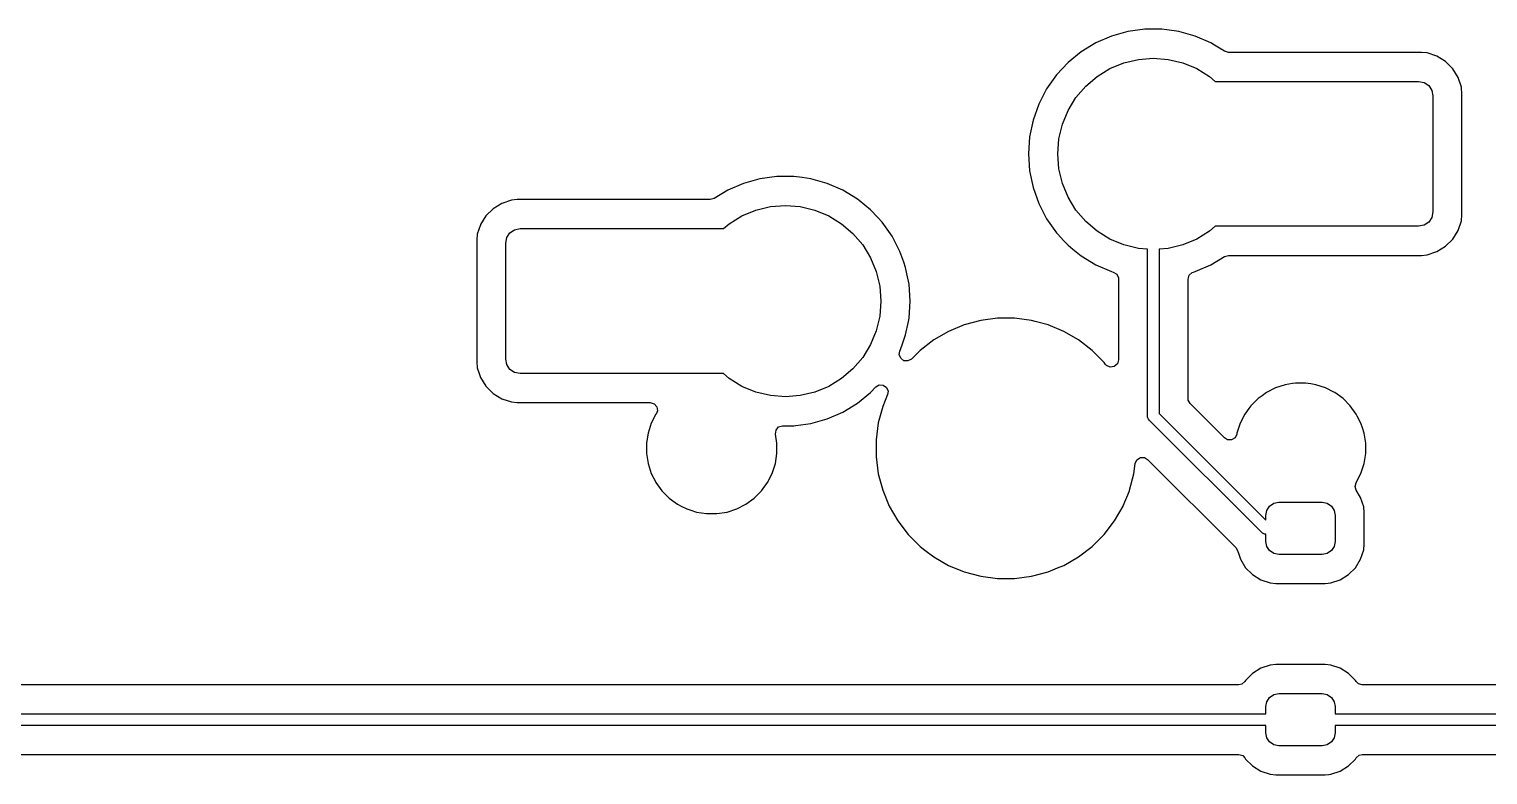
# Model space of a CAD drawing. Header units: millimetres. Extents: x 46 to 4458, y 59 to 1499.
# Drawn here: x 2019.77 to 2044.95, y 861.31 to 874.17 of the extents above; entities that cross this region are included whole.
import ezdxf

# ---------------------------------------------------------------- set-up
doc = ezdxf.new("R2010")
doc.units = ezdxf.units.MM
doc.layers.add('BLACK', color=7, linetype='Continuous')

msp = doc.modelspace()

# ---------------------------------------------------------------- linework, layer by layer
at = {"layer": 'BLACK', "linetype": 'Continuous'}
for p, q in [((2039.02602, 874.16739), (2038.73456, 874.12733)), ((2039.32022, 874.16739), (2039.02602, 874.16739)), ((2039.02602, 874.16739), (2039.02602, 874.16739)), ((2039.40474, 874.15577), (2039.32022, 874.16739)), ((2039.32022, 874.16739), (2039.32022, 874.16739)), ((2038.18144, 873.93075), (2037.93007, 873.77789)), ((2038.45127, 874.04795), (2038.18144, 873.93075)), ((2038.18144, 873.93075), (2038.18144, 873.93075)), ((2038.73456, 874.12733), (2038.45127, 874.04795)), ((2038.73456, 874.12733), (2038.73456, 874.12733)), ((2039.61167, 874.12733), (2039.40474, 874.15577)), ((2039.61168, 874.12733), (2039.61167, 874.12733)), ((2039.89496, 874.04795), (2039.61168, 874.12733)), ((2039.61168, 874.12733), (2039.61168, 874.12733)), ((2040.16479, 873.93075), (2039.89496, 874.04795)), ((2040.22577, 873.89367), (2040.16479, 873.93075)), ((2037.93007, 873.77789), (2037.70186, 873.59223)), ((2038.915, 873.64657), (2039.17312, 873.66689)), ((2039.17312, 873.66689), (2039.43124, 873.64657)), ((2040.40375, 873.78544), (2040.22577, 873.89367)), ((2040.46818, 873.76739), (2040.40375, 873.78544)), ((2041.84599, 873.76739), (2040.46818, 873.76739)), ((2041.846, 873.76739), (2041.84599, 873.76739)), ((2043.79813, 873.76739), (2041.846, 873.76739)), ((2043.79814, 873.76739), (2043.79813, 873.76739)), ((2043.90091, 873.75689), (2043.79814, 873.76739)), ((2043.90092, 873.75689), (2043.90091, 873.75689)), ((2044.06745, 873.7017), (2043.90092, 873.75689)), ((2044.21678, 873.6096), (2044.06745, 873.7017)), ((2037.70186, 873.59223), (2037.50105, 873.37721)), ((2038.20327, 873.35177), (2038.42404, 873.48705)), ((2038.42404, 873.48705), (2038.66324, 873.58613)), ((2038.66324, 873.58613), (2038.915, 873.64657)), ((2039.43124, 873.64657), (2039.683, 873.58613)), ((2039.683, 873.58613), (2039.9222, 873.48705)), ((2039.9222, 873.48705), (2040.14297, 873.35177)), ((2044.34083, 873.48554), (2044.21678, 873.6096)), ((2044.43293, 873.33622), (2044.34083, 873.48554)), ((2037.50105, 873.37721), (2037.3314, 873.13687)), ((2037.83824, 872.98673), (2038.00639, 873.18361)), ((2038.00639, 873.18361), (2038.20327, 873.35177)), ((2040.14297, 873.35177), (2040.24234, 873.26689)), ((2040.24234, 873.26689), (2041.79812, 873.26689)), ((2041.79812, 873.26689), (2043.74812, 873.26689)), ((2043.74812, 873.26689), (2043.84379, 873.24786)), ((2043.84379, 873.24786), (2043.9249, 873.19366)), ((2043.9249, 873.19366), (2043.97909, 873.11256)), ((2044.48812, 873.16969), (2044.43293, 873.33622)), ((2044.48812, 873.16968), (2044.48812, 873.16969)), ((2044.49147, 873.13687), (2044.48812, 873.16968)), ((2037.3314, 873.13687), (2037.19605, 872.87565)), ((2037.3314, 873.13687), (2037.3314, 873.13687)), ((2037.70296, 872.76597), (2037.83824, 872.98673)), ((2043.97909, 873.11256), (2043.99812, 873.01689)), ((2043.99812, 873.01689), (2043.99812, 871.01689)), ((2044.49862, 873.0669), (2044.49147, 873.13687)), ((2044.49862, 870.96688), (2044.49862, 873.0669)), ((2037.19605, 872.87565), (2037.09753, 872.59845)), ((2037.60388, 872.52677), (2037.70296, 872.76597)), ((2037.09752, 872.59843), (2037.03767, 872.3104)), ((2037.09753, 872.59845), (2037.09752, 872.59843)), ((2037.54343, 872.275), (2037.60388, 872.52677)), ((2037.03767, 872.3104), (2037.01759, 872.01689)), ((2037.03767, 872.3104), (2037.03767, 872.3104)), ((2037.52312, 872.01689), (2037.54343, 872.275)), ((2037.01759, 872.01689), (2037.03767, 871.72338)), ((2037.54343, 871.75877), (2037.52312, 872.01689)), ((2037.03767, 871.72338), (2037.03767, 871.72337)), ((2037.03767, 871.72337), (2037.09752, 871.43534)), ((2037.60388, 871.50701), (2037.54343, 871.75877)), ((2031.83144, 871.39075), (2031.59249, 871.24544)), ((2032.10127, 871.50795), (2031.83144, 871.39075)), ((2031.83144, 871.39075), (2031.83144, 871.39075)), ((2032.38456, 871.58733), (2032.10127, 871.50795)), ((2032.67602, 871.62739), (2032.38456, 871.58733)), ((2032.38456, 871.58733), (2032.38456, 871.58733)), ((2032.97022, 871.62739), (2032.67602, 871.62739)), ((2032.67602, 871.62739), (2032.67602, 871.62739)), ((2033.11595, 871.60736), (2032.97022, 871.62739)), ((2032.97022, 871.62739), (2032.97022, 871.62739)), ((2033.26167, 871.58733), (2033.11595, 871.60736)), ((2033.26168, 871.58733), (2033.26167, 871.58733)), ((2033.54496, 871.50795), (2033.26168, 871.58733)), ((2033.26168, 871.58733), (2033.26168, 871.58733)), ((2033.81479, 871.39075), (2033.54496, 871.50795)), ((2033.8148, 871.39075), (2033.81479, 871.39075)), ((2034.06616, 871.23789), (2033.8148, 871.39075)), ((2037.09752, 871.43534), (2037.09753, 871.43533)), ((2037.09753, 871.43533), (2037.19605, 871.15813)), ((2037.70296, 871.2678), (2037.60388, 871.50701)), ((2027.92878, 871.1617), (2027.77946, 871.0696)), ((2027.92879, 871.1617), (2027.92878, 871.1617)), ((2028.09532, 871.21689), (2027.92879, 871.1617)), ((2028.1981, 871.22739), (2028.09532, 871.21689)), ((2028.09532, 871.21689), (2028.09532, 871.21689)), ((2028.19812, 871.22739), (2028.1981, 871.22739)), ((2031.52806, 871.22739), (2028.19812, 871.22739)), ((2031.59249, 871.24544), (2031.52806, 871.22739)), ((2034.06617, 871.23789), (2034.06616, 871.23789)), ((2034.09522, 871.21425), (2034.06617, 871.23789)), ((2034.06617, 871.23789), (2034.06617, 871.23789)), ((2034.29438, 871.05223), (2034.09522, 871.21425)), ((2037.19605, 871.15813), (2037.3314, 870.89691)), ((2037.83824, 871.04704), (2037.70296, 871.2678)), ((2027.65541, 870.94555), (2027.56331, 870.79622)), ((2027.77946, 871.0696), (2027.65541, 870.94555)), ((2031.85327, 870.81177), (2032.07404, 870.94705)), ((2032.07404, 870.94705), (2032.31324, 871.04613)), ((2032.31324, 871.04613), (2032.565, 871.10657)), ((2032.565, 871.10657), (2032.82312, 871.12689)), ((2032.82312, 871.12689), (2033.08124, 871.10657)), ((2033.08124, 871.10657), (2033.333, 871.04613)), ((2033.333, 871.04613), (2033.5722, 870.94705)), ((2033.5722, 870.94705), (2033.79297, 870.81177)), ((2034.29438, 871.05222), (2034.29438, 871.05223)), ((2034.42072, 870.91695), (2034.29438, 871.05222)), ((2034.29438, 871.05222), (2034.29438, 871.05222)), ((2034.49519, 870.83721), (2034.42072, 870.91695)), ((2037.3314, 870.89691), (2037.3314, 870.8969)), ((2037.3314, 870.8969), (2037.50105, 870.65656)), ((2038.00639, 870.85016), (2037.83824, 871.04704)), ((2043.97909, 870.92122), (2043.9249, 870.84011)), ((2043.99812, 871.01689), (2043.97909, 870.92122)), ((2044.48812, 870.86409), (2044.49862, 870.96688)), ((2027.56151, 870.7908), (2027.50812, 870.62968)), ((2027.5633, 870.79622), (2027.56151, 870.7908)), ((2027.56331, 870.79622), (2027.5633, 870.79622)), ((2028.01715, 870.57256), (2028.07134, 870.65366)), ((2028.07134, 870.65366), (2028.15245, 870.70786)), ((2028.15245, 870.70786), (2028.24812, 870.72689)), ((2028.24812, 870.72689), (2030.29812, 870.72689)), ((2030.29812, 870.72689), (2031.75389, 870.72689)), ((2031.75389, 870.72689), (2031.85327, 870.81177)), ((2033.79297, 870.81177), (2033.98985, 870.64361)), ((2033.98985, 870.64361), (2034.158, 870.44673)), ((2034.66484, 870.59687), (2034.49519, 870.83721)), ((2037.50105, 870.65656), (2037.52689, 870.6289)), ((2038.20327, 870.68201), (2038.00639, 870.85016)), ((2038.42404, 870.54673), (2038.20327, 870.68201)), ((2040.14297, 870.68201), (2039.9222, 870.54673)), ((2040.24234, 870.76689), (2040.14297, 870.68201)), ((2041.69812, 870.76689), (2040.24234, 870.76689)), ((2043.74812, 870.76689), (2041.69812, 870.76689)), ((2043.84379, 870.78592), (2043.74812, 870.76689)), ((2043.9249, 870.84011), (2043.84379, 870.78592)), ((2044.34083, 870.54823), (2044.43293, 870.69755)), ((2044.43293, 870.69755), (2044.48812, 870.86409)), ((2027.50812, 870.62968), (2027.49762, 870.5269)), ((2027.49762, 870.5269), (2027.49762, 868.42689)), ((2027.50812, 870.62968), (2027.50812, 870.62968)), ((2027.50812, 870.62968), (2027.50812, 870.62968)), ((2027.99812, 870.47689), (2028.01715, 870.57256)), ((2027.99812, 868.47689), (2027.99812, 870.47689)), ((2034.158, 870.44673), (2034.29328, 870.22597)), ((2034.66484, 870.59686), (2034.66484, 870.59687)), ((2034.66484, 870.59687), (2034.66484, 870.59687)), ((2034.80019, 870.33565), (2034.66484, 870.59686)), ((2037.52689, 870.6289), (2037.62379, 870.52515)), ((2037.62379, 870.52515), (2037.70186, 870.44155)), ((2037.70186, 870.44155), (2037.78485, 870.37403)), ((2038.66324, 870.44764), (2038.42404, 870.54673)), ((2038.915, 870.3872), (2038.66324, 870.44764)), ((2039.07381, 870.3747), (2038.915, 870.3872)), ((2039.43124, 870.3872), (2039.2719, 870.37466)), ((2039.683, 870.44764), (2039.43124, 870.3872)), ((2039.9222, 870.54673), (2039.683, 870.44764)), ((2044.06745, 870.33207), (2044.21678, 870.42418)), ((2044.21678, 870.42418), (2044.34083, 870.54823)), ((2034.29328, 870.22597), (2034.39236, 869.98677)), ((2034.86761, 870.14595), (2034.80019, 870.33565)), ((2034.89871, 870.05845), (2034.86761, 870.14595)), ((2037.78485, 870.37403), (2037.93007, 870.25589)), ((2037.93007, 870.25589), (2037.93007, 870.25589)), ((2037.93007, 870.25589), (2037.93007, 870.25589)), ((2037.93007, 870.25589), (2038.18144, 870.10303)), ((2039.07504, 867.47738), (2039.07381, 870.3747)), ((2039.2719, 870.37466), (2039.2731, 867.53567)), ((2040.1648, 870.10303), (2040.40375, 870.24834)), ((2040.40375, 870.24834), (2040.46818, 870.26639)), ((2040.46818, 870.26639), (2041.6481, 870.26639)), ((2041.6481, 870.26639), (2041.64811, 870.26639)), ((2041.64811, 870.26639), (2043.79813, 870.26639)), ((2043.79813, 870.26639), (2043.90092, 870.27689)), ((2043.90092, 870.27689), (2044.06745, 870.33207)), ((2034.39236, 869.98677), (2034.45281, 869.735)), ((2034.89871, 870.05843), (2034.89871, 870.05845)), ((2034.92136, 869.94945), (2034.89871, 870.05843)), ((2034.95857, 869.7704), (2034.92136, 869.94945)), ((2038.18144, 870.10303), (2038.18144, 870.10303)), ((2038.18144, 870.10303), (2038.45128, 869.98582)), ((2038.45128, 869.98582), (2038.48207, 869.97719)), ((2038.48207, 869.97719), (2038.54132, 869.94015)), ((2038.54132, 869.94015), (2038.57113, 869.87696)), ((2039.77362, 869.85779), (2039.7933, 869.92483)), ((2039.7933, 869.92483), (2039.84611, 869.97058)), ((2039.84611, 869.97058), (2039.86417, 869.97719)), ((2039.86417, 869.97719), (2039.89496, 869.98582)), ((2039.89496, 869.98582), (2040.16479, 870.10302)), ((2039.89496, 869.98582), (2039.89496, 869.98582)), ((2040.16479, 870.10302), (2040.1648, 870.10303)), ((2040.1648, 870.10303), (2040.1648, 870.10303)), ((2034.45281, 869.735), (2034.47312, 869.47689)), ((2034.97864, 869.47689), (2034.95857, 869.7704)), ((2038.57113, 869.87696), (2038.57262, 869.85779)), ((2038.57262, 869.85779), (2038.57262, 868.46141)), ((2039.77362, 868.42689), (2039.77362, 869.85779)), ((2034.47312, 869.47689), (2034.45281, 869.21877)), ((2034.95857, 869.18338), (2034.97864, 869.47689)), ((2034.45281, 869.21877), (2034.39236, 868.96701)), ((2034.89871, 868.89534), (2034.94682, 869.12682)), ((2034.94682, 869.12682), (2034.95857, 869.18338)), ((2036.19432, 869.14289), (2035.91012, 869.06674)), ((2036.486, 869.18129), (2036.19432, 869.14289)), ((2036.48601, 869.18129), (2036.486, 869.18129)), ((2036.78023, 869.18129), (2036.48601, 869.18129)), ((2036.48601, 869.18129), (2036.48601, 869.18129)), ((2036.78024, 869.18129), (2036.78023, 869.18129)), ((2036.78023, 869.18129), (2036.78023, 869.18129)), ((2037.07192, 869.14289), (2036.78024, 869.18129)), ((2037.13187, 869.12682), (2037.07192, 869.14289)), ((2037.07192, 869.14289), (2037.07192, 869.14289)), ((2037.07192, 869.14289), (2037.07192, 869.14289)), ((2037.35611, 869.06674), (2037.13187, 869.12682)), ((2034.39236, 868.96701), (2034.29328, 868.7278)), ((2034.85063, 868.76005), (2034.89871, 868.89533)), ((2034.89871, 868.89533), (2034.89871, 868.89534)), ((2034.89871, 868.89534), (2034.89871, 868.89534)), ((2035.63831, 868.95415), (2035.38353, 868.80705)), ((2035.63832, 868.95415), (2035.63831, 868.95415)), ((2035.91012, 869.06674), (2035.63832, 868.95415)), ((2037.62791, 868.95415), (2037.35611, 869.06674)), ((2037.62793, 868.95415), (2037.62791, 868.95415)), ((2037.88271, 868.80705), (2037.62793, 868.95415)), ((2034.29328, 868.7278), (2034.158, 868.50704)), ((2034.80019, 868.61812), (2034.80368, 868.62793)), ((2034.80368, 868.62793), (2034.85063, 868.76005)), ((2035.15011, 868.62794), (2035.00038, 868.47821)), ((2035.38351, 868.80704), (2035.15011, 868.62794)), ((2035.38353, 868.80705), (2035.38351, 868.80704)), ((2037.88272, 868.80704), (2037.88271, 868.80705)), ((2037.88271, 868.80705), (2037.88271, 868.80705)), ((2038.11613, 868.62794), (2037.88272, 868.80704)), ((2037.88272, 868.80704), (2037.88272, 868.80704)), ((2037.88272, 868.80704), (2037.88272, 868.80704)), ((2038.11614, 868.62793), (2038.11613, 868.62794)), ((2038.32416, 868.4199), (2038.11614, 868.62793)), ((2027.49762, 868.42689), (2027.49762, 868.42687)), ((2027.49762, 868.42687), (2027.50812, 868.32409)), ((2028.01715, 868.38122), (2027.99812, 868.47689)), ((2028.07134, 868.30011), (2028.01715, 868.38122)), ((2034.158, 868.50704), (2033.98985, 868.31016)), ((2034.78901, 868.55704), (2034.79896, 868.61529)), ((2034.81343, 868.49158), (2034.78901, 868.55704)), ((2034.79896, 868.61529), (2034.80019, 868.61811)), ((2034.80019, 868.61811), (2034.80019, 868.61812)), ((2034.86936, 868.44971), (2034.81343, 868.49158)), ((2034.93905, 868.44472), (2034.86936, 868.44971)), ((2035.00038, 868.47821), (2034.93905, 868.44472)), ((2038.32417, 868.41989), (2038.32416, 868.4199)), ((2038.35024, 868.38592), (2038.32417, 868.41989)), ((2038.36742, 868.36769), (2038.35024, 868.38592)), ((2038.55293, 868.39437), (2038.50013, 868.34861)), ((2038.57262, 868.46141), (2038.55293, 868.39437)), ((2039.77362, 867.79698), (2039.77362, 868.42689)), ((2027.50812, 868.32409), (2027.50812, 868.32409)), ((2027.50812, 868.32409), (2027.539, 868.23091)), ((2027.539, 868.23091), (2027.56331, 868.15755)), ((2027.56331, 868.15755), (2027.65541, 868.00823)), ((2028.15245, 868.24592), (2028.07134, 868.30011)), ((2028.24812, 868.22689), (2028.15245, 868.24592)), ((2030.17312, 868.22689), (2028.24812, 868.22689)), ((2031.75389, 868.22689), (2030.17312, 868.22689)), ((2031.85327, 868.14201), (2031.75389, 868.22689)), ((2032.07404, 868.00673), (2031.85327, 868.14201)), ((2033.79297, 868.14201), (2033.5722, 868.00673)), ((2033.98985, 868.31016), (2033.79297, 868.14201)), ((2038.43097, 868.33867), (2038.36742, 868.36769)), ((2038.50013, 868.34861), (2038.43097, 868.33867)), ((2027.65541, 868.00823), (2027.77946, 867.88418)), ((2027.77946, 867.88418), (2027.92879, 867.79207)), ((2032.31324, 867.90764), (2032.07404, 868.00673)), ((2032.565, 867.8472), (2032.31324, 867.90764)), ((2033.333, 867.90764), (2033.08124, 867.8472)), ((2033.5722, 868.00673), (2033.333, 867.90764)), ((2034.06617, 867.71589), (2034.29438, 867.90155)), ((2034.29438, 867.90155), (2034.38261, 867.99602)), ((2034.38261, 867.99602), (2034.44275, 868.03158)), ((2034.44275, 868.03158), (2034.51257, 868.02898)), ((2034.51257, 868.02898), (2034.5699, 867.98904)), ((2034.5699, 867.98904), (2034.59654, 867.92445)), ((2034.59654, 867.92445), (2034.58779, 867.86393)), ((2041.12323, 867.8995), (2041.04887, 867.84548)), ((2041.28108, 867.97993), (2041.12323, 867.8995)), ((2041.44956, 868.03467), (2041.28108, 867.97993)), ((2041.28108, 867.97993), (2041.28108, 867.97993)), ((2041.57478, 868.05451), (2041.44956, 868.03467)), ((2041.62454, 868.06239), (2041.57478, 868.05451)), ((2041.8017, 868.06239), (2041.62454, 868.06239)), ((2041.88919, 868.04853), (2041.8017, 868.06239)), ((2041.97668, 868.03467), (2041.88919, 868.04853)), ((2042.14516, 867.97993), (2041.97668, 868.03467)), ((2042.28975, 867.90626), (2042.14516, 867.97993)), ((2042.14516, 867.97993), (2042.14516, 867.97993)), ((2042.30301, 867.8995), (2042.28975, 867.90626)), ((2042.44633, 867.79537), (2042.30301, 867.8995)), ((2027.92879, 867.79207), (2028.09532, 867.73689)), ((2028.09532, 867.73689), (2028.19811, 867.72639)), ((2028.19811, 867.72639), (2030.12524, 867.72639)), ((2030.12524, 867.72639), (2030.12525, 867.72639)), ((2030.12525, 867.72639), (2030.49217, 867.72639)), ((2030.49217, 867.72639), (2030.55921, 867.7067)), ((2030.55921, 867.7067), (2030.60496, 867.6539)), ((2030.60496, 867.6539), (2030.6149, 867.58474)), ((2032.82312, 867.82689), (2032.565, 867.8472)), ((2033.08124, 867.8472), (2032.82312, 867.82689)), ((2033.8148, 867.56303), (2034.06617, 867.71589)), ((2034.50327, 867.65988), (2034.42712, 867.37568)), ((2034.58779, 867.86393), (2034.50327, 867.65988)), ((2039.77645, 867.77063), (2039.77362, 867.79698)), ((2039.80994, 867.7093), (2039.77645, 867.77063)), ((2040.4027, 867.11654), (2039.80994, 867.7093)), ((2040.82338, 867.62709), (2040.75051, 867.52678)), ((2040.85464, 867.6701), (2040.82338, 867.62709)), ((2040.9799, 867.79537), (2040.85464, 867.6701)), ((2040.85464, 867.6701), (2040.85464, 867.6701)), ((2040.85464, 867.6701), (2040.85464, 867.6701)), ((2040.97991, 867.79537), (2040.9799, 867.79537)), ((2040.9799, 867.79537), (2040.9799, 867.79537)), ((2041.04887, 867.84548), (2040.97991, 867.79537)), ((2042.5716, 867.6701), (2042.44633, 867.79537)), ((2042.67573, 867.52678), (2042.5716, 867.6701)), ((2030.51008, 867.36893), (2030.45533, 867.20044)), ((2030.59051, 867.52678), (2030.51008, 867.36893)), ((2030.51008, 867.36893), (2030.51008, 867.36893)), ((2030.59249, 867.52951), (2030.59051, 867.52678)), ((2030.6149, 867.58474), (2030.59249, 867.52951)), ((2033.00164, 867.33071), (2033.26167, 867.36645)), ((2033.26167, 867.36645), (2033.54496, 867.44582)), ((2033.54496, 867.44582), (2033.8148, 867.56303)), ((2034.42712, 867.37568), (2034.38872, 867.084)), ((2039.08997, 867.44133), (2039.07504, 867.47738)), ((2039.10241, 867.42618), (2039.08997, 867.44133)), ((2041.05756, 865.47374), (2039.10241, 867.42618)), ((2039.2731, 867.53567), (2041.11312, 865.69821)), ((2040.67008, 867.36893), (2040.61533, 867.20045)), ((2040.75051, 867.52678), (2040.67008, 867.36893)), ((2040.67008, 867.36893), (2040.67008, 867.36893)), ((2042.69222, 867.49442), (2042.67573, 867.52678)), ((2042.75616, 867.36893), (2042.69222, 867.49442)), ((2042.78046, 867.29416), (2042.75616, 867.36893)), ((2042.75616, 867.36893), (2042.75616, 867.36893)), ((2030.45533, 867.20044), (2030.43405, 867.06604)), ((2032.65367, 867.18299), (2032.66262, 867.25228)), ((2032.67862, 867.02547), (2032.65367, 867.18299)), ((2032.66262, 867.25228), (2032.70762, 867.30573)), ((2032.70762, 867.30573), (2032.77437, 867.32637)), ((2032.77437, 867.32637), (2032.77614, 867.32639)), ((2032.77614, 867.32639), (2032.97022, 867.32639)), ((2032.97022, 867.32639), (2033.00164, 867.33071)), ((2040.45375, 867.08575), (2040.4027, 867.11654)), ((2040.58293, 867.12168), (2040.52361, 867.08475)), ((2040.61286, 867.18482), (2040.58293, 867.12168)), ((2040.61533, 867.20045), (2040.61286, 867.18482)), ((2042.81091, 867.20044), (2042.78046, 867.29416)), ((2042.83862, 867.02547), (2042.81091, 867.20044)), ((2030.43405, 867.06604), (2030.42762, 867.02547)), ((2030.42762, 867.02547), (2030.42762, 866.84831)), ((2032.67862, 866.84831), (2032.67862, 867.02547)), ((2034.38872, 867.084), (2034.38872, 867.08399)), ((2034.38872, 867.08399), (2034.38872, 866.78979)), ((2040.52361, 867.08475), (2040.45375, 867.08575)), ((2042.83862, 866.84831), (2042.83862, 867.02547)), ((2030.42762, 866.84831), (2030.43868, 866.77847)), ((2030.43868, 866.77847), (2030.45533, 866.67333)), ((2030.45533, 866.67333), (2030.51008, 866.50485)), ((2032.59616, 866.50485), (2032.65091, 866.67333)), ((2032.65091, 866.67333), (2032.67862, 866.84831)), ((2034.38872, 866.78979), (2034.38872, 866.78977)), ((2034.38872, 866.78977), (2034.42703, 866.49878)), ((2038.83912, 866.49809), (2038.86255, 866.6761)), ((2038.86255, 866.6761), (2038.89082, 866.74)), ((2038.89082, 866.74), (2038.94914, 866.77847)), ((2038.94914, 866.77847), (2039.01901, 866.7793)), ((2039.01901, 866.7793), (2039.07317, 866.7476)), ((2039.07317, 866.7476), (2040.59514, 865.22563)), ((2042.75616, 866.50485), (2042.81091, 866.67333)), ((2042.81091, 866.67333), (2042.83862, 866.84831)), ((2030.51008, 866.50485), (2030.51008, 866.50485)), ((2030.51008, 866.50485), (2030.58209, 866.36352)), ((2030.58209, 866.36352), (2030.59051, 866.347)), ((2032.51573, 866.347), (2032.59616, 866.50485)), ((2034.42703, 866.49878), (2034.42712, 866.49809)), ((2034.42712, 866.49809), (2034.49254, 866.25393)), ((2038.76297, 866.2139), (2038.83912, 866.49809)), ((2042.67573, 866.347), (2042.75616, 866.50485)), ((2030.59051, 866.347), (2030.69464, 866.20367)), ((2030.69464, 866.20367), (2030.81991, 866.0784)), ((2032.28633, 866.0784), (2032.4116, 866.20367)), ((2032.4116, 866.20367), (2032.51573, 866.347)), ((2034.49254, 866.25393), (2034.50327, 866.21389)), ((2034.50327, 866.21389), (2034.61585, 865.94209)), ((2038.6512, 865.94407), (2038.75956, 866.20567)), ((2038.75956, 866.20567), (2038.76297, 866.2139)), ((2042.65557, 866.28138), (2042.67382, 866.34388)), ((2042.67401, 866.21399), (2042.65557, 866.28138)), ((2042.67382, 866.34388), (2042.67572, 866.34698)), ((2042.75012, 866.09059), (2042.67401, 866.21399)), ((2042.67572, 866.34698), (2042.67573, 866.347)), ((2030.81991, 866.0784), (2030.96323, 865.97427)), ((2030.96323, 865.97427), (2031.0264, 865.94208)), ((2031.0264, 865.94208), (2031.12108, 865.89385)), ((2031.12108, 865.89385), (2031.12108, 865.89384)), ((2031.12108, 865.89384), (2031.1948, 865.86989)), ((2031.1948, 865.86989), (2031.28956, 865.8391)), ((2031.81667, 865.8391), (2031.98516, 865.89385)), ((2031.98516, 865.89385), (2032.14301, 865.97427)), ((2032.14301, 865.97427), (2032.28633, 866.0784)), ((2034.61585, 865.94209), (2034.61586, 865.94208)), ((2034.61586, 865.94208), (2034.76296, 865.6873)), ((2038.50327, 865.68729), (2038.65038, 865.94208)), ((2038.65038, 865.94208), (2038.6512, 865.94407)), ((2041.11312, 865.78189), (2041.13025, 865.86799)), ((2041.13025, 865.86799), (2041.17902, 865.94099)), ((2041.17902, 865.94099), (2041.25202, 865.98976)), ((2041.25202, 865.98976), (2041.33812, 866.00689)), ((2041.33812, 866.00689), (2042.08812, 866.00689)), ((2042.08812, 866.00689), (2042.17422, 865.98976)), ((2042.17422, 865.98976), (2042.24722, 865.94099)), ((2042.24722, 865.94099), (2042.29599, 865.86799)), ((2042.29599, 865.86799), (2042.31312, 865.78189)), ((2042.75012, 866.09058), (2042.75012, 866.09059)), ((2042.75012, 866.09059), (2042.75012, 866.09059)), ((2042.80347, 865.9296), (2042.75012, 866.09058)), ((2042.81362, 865.83023), (2042.80347, 865.9296)), ((2031.28956, 865.8391), (2031.46454, 865.81139)), ((2031.46454, 865.81139), (2031.46454, 865.81139)), ((2031.46454, 865.81139), (2031.6417, 865.81139)), ((2031.6417, 865.81139), (2031.81667, 865.8391)), ((2031.6417, 865.81139), (2031.6417, 865.81139)), ((2034.76296, 865.6873), (2034.76297, 865.68728)), ((2034.76297, 865.68728), (2034.94207, 865.45388)), ((2038.32417, 865.45388), (2038.50327, 865.68729)), ((2041.11312, 865.69821), (2041.11312, 865.78189)), ((2042.31312, 865.78189), (2042.31312, 865.33189)), ((2042.81362, 865.28354), (2042.81362, 865.83023)), ((2034.94207, 865.45388), (2034.94207, 865.45387)), ((2034.94207, 865.45387), (2035.1501, 865.24584)), ((2038.11613, 865.24584), (2038.32417, 865.45388)), ((2041.06812, 865.46937), (2041.05756, 865.47374)), ((2041.09361, 865.45881), (2041.06812, 865.46937)), ((2041.11312, 865.45689), (2041.09361, 865.45881)), ((2041.11312, 865.33189), (2041.11312, 865.45689)), ((2035.1501, 865.24584), (2035.15011, 865.24584)), ((2035.15011, 865.24584), (2035.23104, 865.18374)), ((2035.23104, 865.18374), (2035.38352, 865.06673)), ((2037.88272, 865.06673), (2038.11613, 865.24584)), ((2040.59514, 865.22563), (2040.62516, 865.17696)), ((2040.62516, 865.17696), (2040.64618, 865.11353)), ((2040.64618, 865.11353), (2040.67612, 865.02319)), ((2041.13025, 865.24578), (2041.11312, 865.33189)), ((2041.17902, 865.17279), (2041.13025, 865.24578)), ((2041.25202, 865.12401), (2041.17902, 865.17279)), ((2041.33812, 865.10689), (2041.25202, 865.12401)), ((2042.08812, 865.10689), (2041.33812, 865.10689)), ((2042.17422, 865.12401), (2042.08812, 865.10689)), ((2042.24722, 865.17279), (2042.17422, 865.12401)), ((2042.29599, 865.24578), (2042.24722, 865.17279)), ((2042.31312, 865.33189), (2042.29599, 865.24578)), ((2042.75012, 865.02319), (2042.80347, 865.18418)), ((2042.80347, 865.18418), (2042.81362, 865.28354)), ((2035.38352, 865.06673), (2035.38353, 865.06673)), ((2035.38353, 865.06673), (2035.63831, 864.91963)), ((2035.63831, 864.91963), (2035.63832, 864.91962)), ((2035.63832, 864.91962), (2035.91012, 864.80704)), ((2037.35611, 864.80704), (2037.51991, 864.87489)), ((2037.51991, 864.87489), (2037.62791, 864.91962)), ((2037.62791, 864.91962), (2037.62792, 864.91962)), ((2037.62792, 864.91963), (2037.88272, 865.06673)), ((2037.62792, 864.91962), (2037.62792, 864.91963)), ((2040.67612, 865.02319), (2040.67612, 865.02318)), ((2040.67612, 865.02318), (2040.76515, 864.87885)), ((2040.76515, 864.87885), (2040.76515, 864.87884)), ((2040.76515, 864.87884), (2040.88507, 864.75892)), ((2042.54116, 864.75892), (2042.66109, 864.87884)), ((2042.66109, 864.87884), (2042.75012, 865.02319)), ((2035.91012, 864.80704), (2035.91013, 864.80704)), ((2035.91013, 864.80704), (2035.91013, 864.80704)), ((2035.91013, 864.80704), (2036.19432, 864.73089)), ((2036.19432, 864.73089), (2036.48601, 864.69249)), ((2036.48601, 864.69249), (2036.48602, 864.69249)), ((2036.48602, 864.69249), (2036.78022, 864.69249)), ((2036.78022, 864.69249), (2036.78023, 864.69249)), ((2036.78023, 864.69249), (2037.07192, 864.73089)), ((2037.07192, 864.73089), (2037.35611, 864.80704)), ((2040.88507, 864.75892), (2040.88508, 864.75892)), ((2040.88508, 864.75892), (2041.02941, 864.66989)), ((2041.02941, 864.66989), (2041.02942, 864.66989)), ((2041.02942, 864.66989), (2041.02942, 864.66988)), ((2041.02942, 864.66988), (2041.19041, 864.61654)), ((2041.19041, 864.61654), (2041.28977, 864.60639)), ((2041.28977, 864.60639), (2042.13646, 864.60639)), ((2042.13646, 864.60639), (2042.13647, 864.60639)), ((2042.13647, 864.60639), (2042.19088, 864.61195)), ((2042.13647, 864.60639), (2042.13647, 864.60639)), ((2042.19088, 864.61195), (2042.23583, 864.61654)), ((2042.23583, 864.61654), (2042.39682, 864.66988)), ((2042.39682, 864.66988), (2042.54116, 864.75892)), ((2041.02941, 863.14389), (2040.88508, 863.05486)), ((2041.02942, 863.14389), (2041.02941, 863.14389)), ((2041.19041, 863.19724), (2041.02942, 863.14389)), ((2041.28976, 863.20739), (2041.19041, 863.19724)), ((2041.19041, 863.19724), (2041.19041, 863.19724)), ((2041.28978, 863.20739), (2041.28976, 863.20739)), ((2042.13647, 863.20739), (2041.28978, 863.20739)), ((2042.23583, 863.19724), (2042.13647, 863.20739)), ((2042.39681, 863.14389), (2042.23583, 863.19724)), ((2042.39682, 863.14389), (2042.39681, 863.14389)), ((2042.54116, 863.05486), (2042.39682, 863.14389)), ((2042.39682, 863.14389), (2042.39682, 863.14389)), ((2042.39682, 863.14389), (2042.39682, 863.14389)), ((2040.64812, 862.85739), (1997.53437, 862.85739)), ((2040.70171, 862.86957), (2040.64812, 862.85739)), ((2040.75365, 862.91629), (2040.70171, 862.86957)), ((2040.76515, 862.93493), (2040.75365, 862.91629)), ((2040.88507, 863.05486), (2040.76515, 862.93493)), ((2040.88508, 863.05486), (2040.88507, 863.05486)), ((2042.66109, 862.93493), (2042.54116, 863.05486)), ((2042.54116, 863.05486), (2042.54116, 863.05486)), ((2042.67258, 862.91629), (2042.66109, 862.93493)), ((2042.71108, 862.87707), (2042.67258, 862.91629)), ((2042.77812, 862.85739), (2042.71108, 862.87707)), ((2059.69812, 862.85739), (2042.77812, 862.85739)), ((2041.13025, 862.56799), (2041.17902, 862.64099)), ((2041.17902, 862.64099), (2041.25202, 862.68976)), ((2041.25202, 862.68976), (2041.33812, 862.70689)), ((2041.33812, 862.70689), (2042.08812, 862.70689)), ((2042.08812, 862.70689), (2042.17422, 862.68976)), ((2042.17422, 862.68976), (2042.24722, 862.64099)), ((2042.24722, 862.64099), (2042.29599, 862.56799)), ((1997.06937, 862.35577), (2041.11312, 862.35654)), ((2041.11312, 862.48189), (2041.13025, 862.56799)), ((2041.11312, 862.35654), (2041.11312, 862.48189)), ((2042.29599, 862.56799), (2042.31312, 862.48189)), ((2042.31312, 862.48189), (2042.31312, 862.35656)), ((2042.31312, 862.35656), (2060.16312, 862.35688)), ((2041.11312, 862.15846), (1997.06937, 862.15769)), ((2041.11312, 862.03189), (2041.11312, 862.15846)), ((2060.16312, 862.1588), (2042.31312, 862.15849)), ((2042.31312, 862.15849), (2042.31312, 862.03189)), ((2041.13025, 861.94578), (2041.11312, 862.03189)), ((2041.17902, 861.87279), (2041.13025, 861.94578)), ((2041.25202, 861.82401), (2041.17902, 861.87279)), ((2042.24722, 861.87279), (2042.17422, 861.82401)), ((2042.29599, 861.94578), (2042.24722, 861.87279)), ((2042.31312, 862.03189), (2042.29599, 861.94578)), ((1997.53437, 861.65639), (2040.64812, 861.65639)), ((2040.64812, 861.65639), (2040.71515, 861.6367)), ((2040.71515, 861.6367), (2040.75365, 861.59748)), ((2040.75365, 861.59748), (2040.76515, 861.57884)), ((2040.76515, 861.57884), (2040.88507, 861.45892)), ((2041.33812, 861.80689), (2041.25202, 861.82401)), ((2042.08812, 861.80689), (2041.33812, 861.80689)), ((2042.17422, 861.82401), (2042.08812, 861.80689)), ((2042.54116, 861.45892), (2042.66109, 861.57884)), ((2042.66109, 861.57884), (2042.67258, 861.59748)), ((2042.67258, 861.59748), (2042.72453, 861.64421)), ((2042.72453, 861.64421), (2042.77812, 861.65639)), ((2042.77812, 861.65639), (2059.69812, 861.65639)), ((2040.88507, 861.45892), (2040.88508, 861.45892)), ((2040.88508, 861.45892), (2041.02941, 861.36989)), ((2041.02941, 861.36989), (2041.02942, 861.36989)), ((2041.02942, 861.36989), (2041.02942, 861.36988)), ((2041.02942, 861.36988), (2041.19041, 861.31654)), ((2042.23583, 861.31654), (2042.39682, 861.36988)), ((2042.39682, 861.36988), (2042.54116, 861.45892)), ((2041.19041, 861.31654), (2041.28977, 861.30639)), ((2041.28977, 861.30639), (2042.13646, 861.30639)), ((2042.13646, 861.30639), (2042.13647, 861.30639)), ((2042.13647, 861.30639), (2042.19991, 861.31287)), ((2042.13647, 861.30639), (2042.13647, 861.30639)), ((2042.19991, 861.31287), (2042.23583, 861.31654))]:
    msp.add_line(p, q, dxfattribs=at)

doc.saveas('drawing.dxf')
